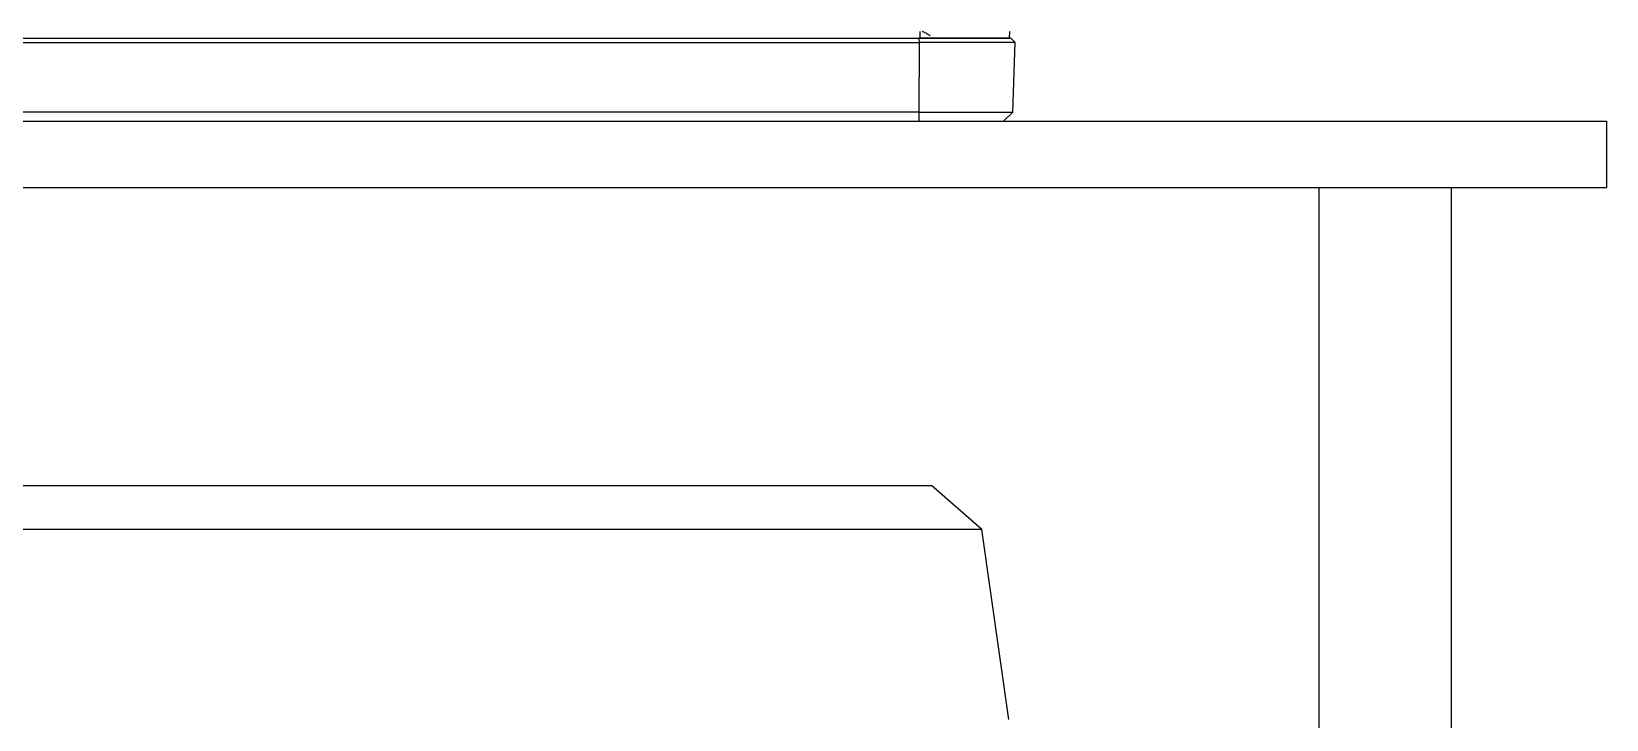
# Model space of a CAD drawing. Header units: millimetres. Extents: x 0 to 297, y 0 to 210.
# Drawn here: x 150.73 to 162.6, y 179.13 to 184.31 of the extents above; entities that cross this region are included whole.
import ezdxf

# ---------------------------------------------------------------- set-up
doc = ezdxf.new("R2010")
doc.units = ezdxf.units.MM

msp = doc.modelspace()

# ---------------------------------------------------------------- linework, layer by layer
at = {"color": 7, "linetype": 'Continuous', "lineweight": 25}
for p, q in [((148.118, 184.262), (157.414, 184.262)), ((148.119, 184.229), (157.415, 184.229)), ((157.414, 184.262), (157.422, 184.262)), ((157.414, 184.262), (157.415, 184.229)), ((158.107, 184.262), (157.414, 184.262)), ((157.415, 184.229), (157.414, 183.704)), ((158.14, 184.229), (157.415, 184.229)), ((157.422, 184.262), (157.422, 184.312)), ((157.462, 184.301), (157.441, 184.313)), ((157.498, 184.28), (157.495, 184.281)), ((158.096, 184.262), (158.099, 184.312)), ((158.14, 184.229), (158.107, 184.262)), ((158.121, 183.704), (158.14, 184.229)), ((142.595, 183.637), (162.595, 183.637)), ((157.414, 183.704), (148.119, 183.704)), ((157.414, 183.704), (157.412, 183.637)), ((157.414, 183.704), (158.121, 183.704)), ((158.052, 183.637), (158.121, 183.704)), ((162.595, 183.637), (162.595, 183.137)), ((142.595, 183.137), (162.595, 183.137)), ((160.428, 183.137), (160.428, 166.471)), ((161.428, 166.471), (161.428, 183.137)), ((147.681, 180.889), (157.509, 180.889)), ((157.889, 180.559), (157.509, 180.889)), ((157.889, 180.559), (147.301, 180.559)), ((158.091, 179.126), (157.889, 180.559))]:
    msp.add_line(p, q, dxfattribs=at)
msp.add_open_spline([(157.422, 184.262), (157.513, 184.262), (157.694, 184.262), (157.92, 184.262), (158.073, 184.262), (158.088, 184.262), (158.096, 184.262)], degree=3, dxfattribs=at)
msp.add_open_spline([(157.498, 184.281), (157.487, 184.287), (157.476, 184.293), (157.465, 184.3), (157.464, 184.3)], degree=3, knots=[0, 0, 0, 0, 0.9249555, 1, 1, 1, 1], dxfattribs=at)

doc.saveas('drawing.dxf')
